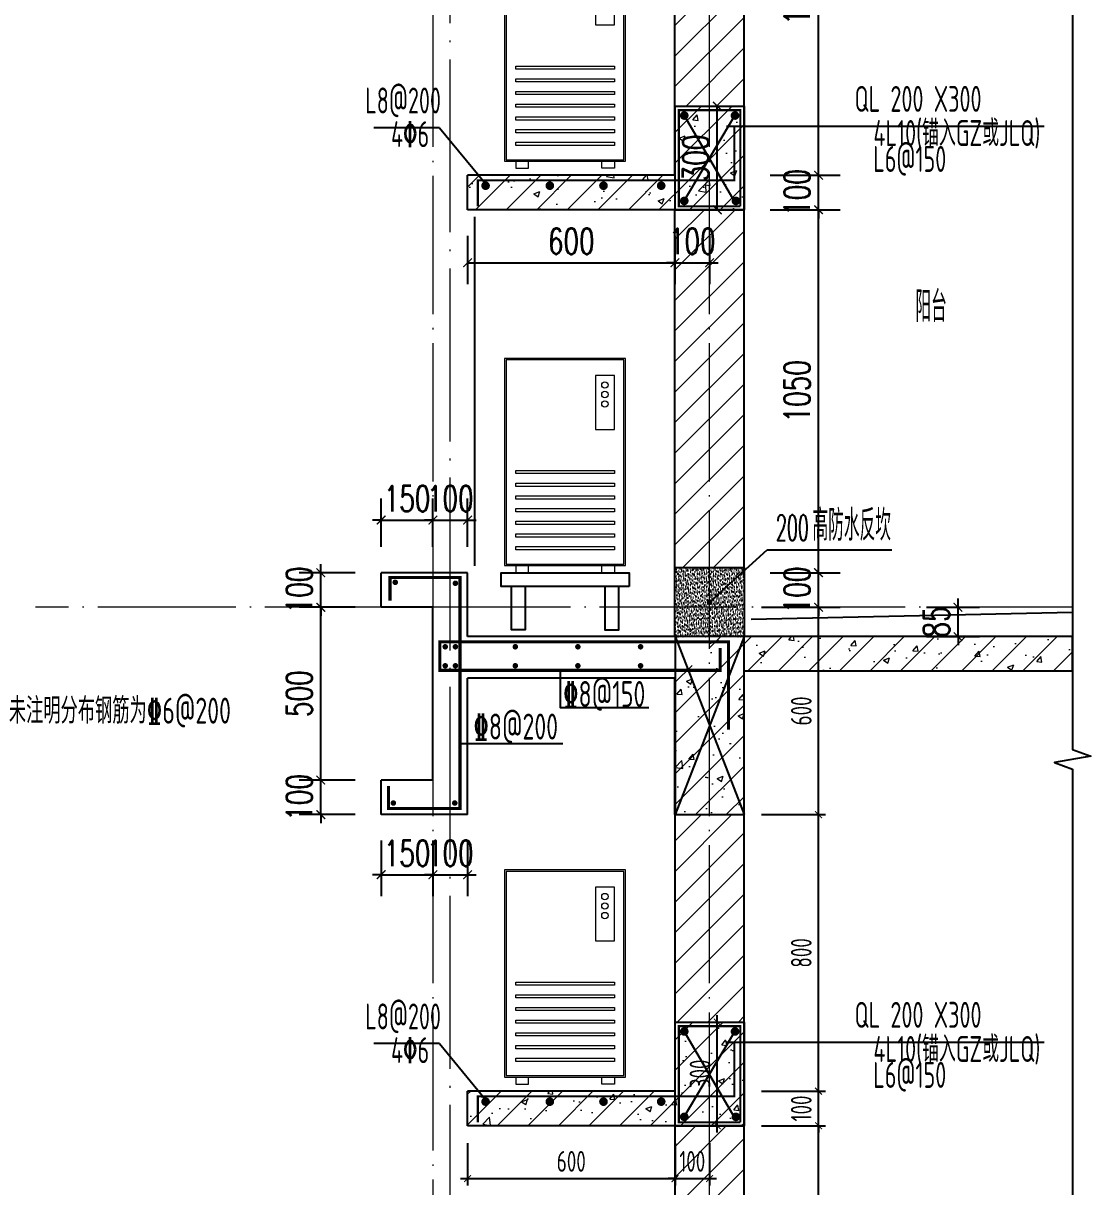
# Model space of a CAD drawing. Extents: x -1058961 to 23600, y -449123 to 2751847.
# Drawn here: x -73417 to -70329, y -25880 to -22514 of the extents above; entities that cross this region are included whole.
import ezdxf
from ezdxf.enums import TextEntityAlignment as Align

# ---------------------------------------------------------------- set-up
doc = ezdxf.new("R2010")
doc.units = 0
doc.header["$LTSCALE"] = 1000
doc.linetypes.add('DOTE', pattern=[2.42, 2, -0.2, 0.02, -0.2])
doc.linetypes.add('H3普通虚线', pattern=[4.2, 3, -1.2])
doc.layers.get('0').update_dxf_attribs({"linetype": 'CONTINUOUS'})
doc.layers.get('DEFPOINTS').update_dxf_attribs({"linetype": 'CONTINUOUS'})
for name, color, linetype in [('DIM', 2, 'CONTINUOUS'), ('DIM_IDEN', 67, 'CONTINUOUS'), ('DIM_SYMB', 3, 'CONTINUOUS'), ('PUB_DIM', 3, 'CONTINUOUS'), ('PUB_TEXT', 2, 'CONTINUOUS'), ('REIN', 6, 'CONTINUOUS'), ('REIND', 1, 'CONTINUOUS'), ('REINL', 1, 'CONTINUOUS'), ('S-BEAM-LINE2', 4, 'H3普通虚线'), ('S-大样-砼线', 7, 'CONTINUOUS'), ('S-引出线', 40, 'CONTINUOUS'), ('TEXT', 2, 'CONTINUOUS'), ('WALL', 5, 'CONTINUOUS'), ('看线', 251, 'CONTINUOUS'), ('空调外机', 8, 'CONTINUOUS'), ('立面-看线', 251, 'CONTINUOUS')]:
    doc.layers.add(name, color=color, linetype=linetype)
for name, color, linetype, lineweight in [('DOTE', 19, 'DOTE', 9), ('PUB_HATCH', 8, 'CONTINUOUS', 9), ('平面-空调室外机', 143, 'CONTINUOUS', 9)]:
    doc.layers.add(name, color=color, linetype=linetype, lineweight=lineweight)
doc.styles.add('_TCH_DIM_T3', font='SIMPLEX', dxfattribs={"width": 0.705882, "bigfont": 'GBCBIG'})
doc.styles.add('DIM_FONT_T3', font='SIMPLEX', dxfattribs={"width": 0.705882, "bigfont": 'GBCBIG'})
doc.styles.add('TSSD_DIMENSION', font='Tssdeng.shx', dxfattribs={"width": 0.7, "bigfont": 'tssdchn.shx'})
doc.styles.add('TSSD_Label', font='Tssdeng.shx', dxfattribs={"width": 0.7, "bigfont": 'hztxt.shx'})
doc.styles.add('TSSD_REIN', font='tssdeng.shx', dxfattribs={"width": 0.7, "height": 300, "bigfont": 'tssdchn.shx'})
doc.dimstyles.new('_TCH_ARCH&&25', dxfattribs={"dimtxt": 74.375, "dimasz": 25, "dimexe": 62.5, "dimexo": 75, "dimgap": 25, "dimtad": 1, "dimdec": 0, "dimzin": 0, "dimdsep": 46, "dimtxsty": '_TCH_DIM_T3', "dimblk": 'ARCHTICK', "dimcen": 0.09, "dimclrt": 7, "dimazin": 0, "dimtfac": 1, "dimtdec": 0, "dimtix": 1, "dimtmove": 2, "dimatfit": 3, "dimldrblk": 'ARCHTICK', "dimfxl": 0, "dimtolj": 1, "dimtzin": 0, "dimarcsym": 0})
doc.dimstyles.new('TSSD_20_20', dxfattribs={"dimtxt": 60, "dimasz": 20, "dimexe": 20, "dimexo": 50, "dimgap": 20, "dimtad": 1, "dimdec": 0, "dimzin": 0, "dimdsep": 46, "dimtxsty": 'TSSD_DIMENSION', "dimblk": 'ARCHTICK', "dimblk1": 'ARCHTICK', "dimblk2": 'ARCHTICK', "dimcen": 0, "dimdle": 20, "dimclrt": 7, "dimadec": 0, "dimazin": 0, "dimtfac": 1, "dimtdec": 0, "dimtix": 1, "dimtmove": 2, "dimatfit": 3, "dimfxl": 0, "dimtolj": 1, "dimtzin": 0, "dimarcsym": 0})
pattern_1 = [(45, (0, 0), (-44.194174, 44.194174), []), (50, (0, 0), (179.315046, -15.688034), [18.75, -206.25]), (355, (0, 0), (-34.687833, 188.048033), [15, -165]), (100.4514, (14.94, -1.3), (144.627345, 172.359886), [15.935047, -175.285528]), (46.1842, (0, 50), (266.81026, -41.379754), [28.125, -309.375]), (96.6356, (22.23, 46.55), (233.66568, 243.52947), [23.90257, -262.92825]), (351.1842, (0, 50), (233.66549, 243.52965), [22.5, -247.5]), (21, (25, 37.5), (149.226763, -100.654723), [18.75, -206.25]), (326, (25, 37.5), (60.828833, 181.28751), [15, -165]), (71.4514, (37.44, 29.11), (210.055657, 80.632624), [15.935047, -175.285528]), (37.5, (0, 0), (3.039964, 83.2234635), [0, -163, 0, -167.5, 0, -165.625]), (7.5, (0, 0), (65.767384, 98.602928), [0, -95.5, 0, -159.25, 0, -63.125]), (327.5, (-55.75, 0), (133.455609, -5.638718), [0, -62.5, 0, -195, 0, -258.75]), (317.5, (-80.75, 0), (145.796542, 25.026246), [0, -81.25, 0, -129.5, 0, -183.75])]
pattern_2 = [(45, (0, 44.88), (-44.1941915, 44.1941915), [])]
pattern_3 = [(45, (-668291.086, 135539.91), (-44.194174, 44.194174), []), (50, (-668291.09, 135539.91), (179.315046, -15.688034), [18.75, -206.25]), (355, (-668291.09, 135539.91), (-34.687833, 188.048033), [15, -165]), (100.4514, (-668276.14, 135538.6), (144.627345, 172.359886), [15.93505, -175.28553]), (46.1842, (-668291.09, 135589.9), (266.81026, -41.37975), [28.125, -309.375]), (96.6356, (-668268.85, 135586.46), (233.66568, 243.52947), [23.90257, -262.92825]), (351.1842, (-668291.1, 135589.9), (233.66549, 243.52965), [22.5, -247.5]), (21, (-668266.09, 135577.41), (149.226763, -100.654723), [18.75, -206.25]), (326, (-668266.09, 135577.41), (60.828833, 181.28751), [15, -165]), (71.4514, (-668253.65, 135569.02), (210.055657, 80.632624), [15.93505, -175.28553]), (37.5, (-668291.086, 135539.91), (3.039964, 83.2234635), [0, -163, 0, -167.5, 0, -165.625]), (7.5, (-668291.09, 135539.91), (65.767384, 98.602928), [0, -95.5, 0, -159.25, 0, -63.125]), (327.5, (-668346.836, 135539.91), (133.455609, -5.638718), [0, -62.5, 0, -195, 0, -258.75]), (317.5, (-668371.84, 135539.91), (145.796542, 25.026246), [0, -81.25, 0, -129.5, 0, -183.75])]
pattern_4 = [(45, (-668291.086, 135584.79), (-44.1941915, 44.1941915), [])]

# ---------------------------------------------------------------- blocks, each defined once
blk = doc.blocks.new('kongtiao')
for p, q in [((-338.7, 49), (-338.7, -550.8)), ((11, 49), (-338.7, 49)), ((-334.1, 44.4), (-334.1, -546.2)), ((6.4, 44.4), (-334.1, 44.4)), ((6.4, -546.2), (6.4, 44.4)), ((11, -550.8), (11, 49)), ((-76.2, -0.5), (-76.2, -156.5)), ((-21.1, -0.5), (-76.2, -0.5)), ((-21.1, -156.5), (-21.1, -0.5)), ((-76.2, -156.5), (-21.1, -156.5)), ((-338.7, -550.8), (11, -550.8)), ((-334.1, -546.2), (6.4, -546.2)), ((-306.6, -550.8), (-306.6, -571.2)), ((-306.6, -571.2), (-269.8, -571.2)), ((-269.8, -571.2), (-269.8, -550.8)), ((-57.9, -571.2), (-57.9, -550.8)), ((-21.1, -571.2), (-57.9, -571.2)), ((-21.1, -550.8), (-21.1, -571.2))]:
    blk.add_line(p, q)
for points in [[(-306.6, -275.4), (-21.1, -275.4), (-21.1, -284.6), (-306.6, -284.6)], [(-306.6, -312.1), (-21.1, -312.1), (-21.1, -321.3), (-306.6, -321.3)], [(-306.6, -348.8), (-21.1, -348.8), (-21.1, -358), (-306.6, -358)], [(-306.6, -385.6), (-21.1, -385.6), (-21.1, -394.7), (-306.6, -394.7)], [(-306.6, -422.3), (-21.1, -422.3), (-21.1, -431.5), (-306.6, -431.5)], [(-306.6, -459), (-21.1, -459), (-21.1, -468.2), (-306.6, -468.2)], [(-306.6, -495.7), (-21.1, -495.7), (-21.1, -504.9), (-306.6, -504.9)]]:
    blk.add_lwpolyline(points, close=True)
for centre in [(-48.7, -28), (-48.7, -55.6), (-48.7, -83.1)]:
    blk.add_circle(centre, 9.18)
blk = doc.blocks.new('_ArchTick')
at = {"color": 0, "linetype": 'ByBlock', "const_width": 0.15}
blk.add_lwpolyline([(-0.5, -0.5), (0.5, 0.5)], dxfattribs=at)
blk = doc.blocks.new('*D1363')
at = {"layer": 'DEFPOINTS', "color": 0}
for p in [(895181.9, -114986.1), (895397.2, -114986.1), (895181.9, -116036.1)]:
    blk.add_point(p, dxfattribs=at)
at = {"layer": 'PUB_DIM', "color": 0, "lineweight": -2}
for p, q in [((895256.9, -114986.1), (895459.7, -114986.1)), ((895397.2, -116036.1), (895397.2, -114986.1)), ((895256.9, -116036.1), (895459.7, -116036.1))]:
    blk.add_line(p, q, dxfattribs=at)
at = {"layer": 'PUB_DIM', "color": 0, "lineweight": -2, "xscale": 25, "yscale": 25, "zscale": 25}
for p, rotation in [((895397.2, -114986.1), 90), ((895397.2, -116036.1), 270)]:
    blk.add_blockref('_ArchTick', p, dxfattribs=dict(at, rotation=rotation))
at = {"layer": 'PUB_DIM', "color": 7, "insert": (895335, -115511.1), "char_height": 74.38, "attachment_point": 5, "rotation": 90, "style": '_TCH_DIM_T3'}
blk.add_mtext('\\A1;1050', dxfattribs=at)
blk = doc.blocks.new('*D1364')
at = {"layer": 'DEFPOINTS', "color": 0}
for p in [(895181.9, -116036.1), (895397.2, -116036.1), (895181.9, -116136.1)]:
    blk.add_point(p, dxfattribs=at)
at = {"layer": 'PUB_DIM', "color": 0, "lineweight": -2}
for p, q in [((895397.2, -116036.1), (895397.2, -116011.1)), ((895256.9, -116036.1), (895459.7, -116036.1)), ((895397.2, -116136.1), (895397.2, -116036.1)), ((895256.9, -116136.1), (895459.7, -116136.1)), ((895397.2, -116136.1), (895397.2, -116161.1))]:
    blk.add_line(p, q, dxfattribs=at)
at = {"layer": 'PUB_DIM', "color": 0, "lineweight": -2, "xscale": 25, "yscale": 25, "zscale": 25}
for p, rotation in [((895397.2, -116036.1), 270), ((895397.2, -116136.1), 90)]:
    blk.add_blockref('_ArchTick', p, dxfattribs=dict(at, rotation=rotation))
at = {"layer": 'PUB_DIM', "color": 7, "insert": (895335, -116086.1), "char_height": 74.38, "attachment_point": 5, "rotation": 90, "style": '_TCH_DIM_T3'}
blk.add_mtext('\\A1;100', dxfattribs=at)
blk = doc.blocks.new('*D1365')
at = {"layer": 'DEFPOINTS', "color": 0}
for p in [(895181.9, -116136.1), (895397.2, -116136.1), (895181.9, -117186.1)]:
    blk.add_point(p, dxfattribs=at)
at = {"layer": 'PUB_DIM', "color": 0, "lineweight": -2}
for p, q in [((895256.9, -116136.1), (895459.7, -116136.1)), ((895397.2, -117186.1), (895397.2, -116136.1)), ((895256.9, -117186.1), (895459.7, -117186.1))]:
    blk.add_line(p, q, dxfattribs=at)
at = {"layer": 'PUB_DIM', "color": 0, "lineweight": -2, "xscale": 25, "yscale": 25, "zscale": 25}
for p, rotation in [((895397.2, -116136.1), 90), ((895397.2, -117186.1), 270)]:
    blk.add_blockref('_ArchTick', p, dxfattribs=dict(at, rotation=rotation))
at = {"layer": 'PUB_DIM', "color": 7, "insert": (895335, -116661.1), "char_height": 74.38, "attachment_point": 5, "rotation": 90, "style": '_TCH_DIM_T3'}
blk.add_mtext('\\A1;1050', dxfattribs=at)
blk = doc.blocks.new('*D1366')
at = {"layer": 'DEFPOINTS', "color": 0}
for p in [(895181.9, -117186.1), (895397.2, -117186.1), (895181.9, -117286.1)]:
    blk.add_point(p, dxfattribs=at)
at = {"layer": 'PUB_DIM', "color": 0, "lineweight": -2}
for p, q in [((895397.2, -117186.1), (895397.2, -117161.1)), ((895256.9, -117186.1), (895459.7, -117186.1)), ((895397.2, -117286.1), (895397.2, -117186.1)), ((895256.9, -117286.1), (895459.7, -117286.1)), ((895397.2, -117286.1), (895397.2, -117311.1))]:
    blk.add_line(p, q, dxfattribs=at)
at = {"layer": 'PUB_DIM', "color": 0, "lineweight": -2, "xscale": 25, "yscale": 25, "zscale": 25}
for p, rotation in [((895397.2, -117186.1), 270), ((895397.2, -117286.1), 90)]:
    blk.add_blockref('_ArchTick', p, dxfattribs=dict(at, rotation=rotation))
at = {"layer": 'PUB_DIM', "color": 7, "insert": (895335, -117236.1), "char_height": 74.38, "attachment_point": 5, "rotation": 90, "style": '_TCH_DIM_T3'}
blk.add_mtext('\\A1;100', dxfattribs=at)
blk = doc.blocks.new('*D1367')
at = {"layer": 'DEFPOINTS', "color": 0}
for p in [(894381.9, -116136.1), (894981.9, -116136.1), (894981.9, -116289.2)]:
    blk.add_point(p, dxfattribs=at)
at = {"layer": 'PUB_DIM', "color": 0, "lineweight": -2}
for p, q in [((894381.9, -116211.1), (894381.9, -116351.7)), ((894981.9, -116211.1), (894981.9, -116351.7)), ((894381.9, -116289.2), (894981.9, -116289.2))]:
    blk.add_line(p, q, dxfattribs=at)
at = {"layer": 'PUB_DIM', "color": 0, "lineweight": -2, "xscale": 25, "yscale": 25, "zscale": 25, "rotation": 180}
blk.add_blockref('_ArchTick', (894381.9, -116289.2), dxfattribs=at)
at = {"layer": 'PUB_DIM', "color": 0, "lineweight": -2, "xscale": 25, "yscale": 25, "zscale": 25}
blk.add_blockref('_ArchTick', (894981.9, -116289.2), dxfattribs=at)
at = {"layer": 'PUB_DIM', "color": 7, "insert": (894681.9, -116227), "char_height": 74.38, "attachment_point": 5, "style": '_TCH_DIM_T3'}
blk.add_mtext('\\A1;600', dxfattribs=at)
blk = doc.blocks.new('*D1368')
at = {"layer": 'DEFPOINTS', "color": 0}
for p in [(894981.9, -116136.1), (895081.9, -116136.1), (895081.9, -116289.2)]:
    blk.add_point(p, dxfattribs=at)
at = {"layer": 'PUB_DIM', "color": 0, "lineweight": -2}
for p, q in [((894981.9, -116211.1), (894981.9, -116351.7)), ((895081.9, -116211.1), (895081.9, -116351.7)), ((894981.9, -116289.2), (894956.9, -116289.2)), ((894981.9, -116289.2), (895081.9, -116289.2)), ((895081.9, -116289.2), (895106.9, -116289.2))]:
    blk.add_line(p, q, dxfattribs=at)
at = {"layer": 'PUB_DIM', "color": 0, "lineweight": -2, "xscale": 25, "yscale": 25, "zscale": 25}
blk.add_blockref('_ArchTick', (894981.9, -116289.2), dxfattribs=at)
at = {"layer": 'PUB_DIM', "color": 0, "lineweight": -2, "xscale": 25, "yscale": 25, "zscale": 25, "rotation": 180}
blk.add_blockref('_ArchTick', (895081.9, -116289.2), dxfattribs=at)
at = {"layer": 'PUB_DIM', "color": 7, "insert": (895031.9, -116227), "char_height": 74.38, "attachment_point": 5, "style": '_TCH_DIM_T3'}
blk.add_mtext('\\A1;100', dxfattribs=at)
blk = doc.blocks.new('*D1369')
at = {"layer": 'DEFPOINTS', "color": 0}
for p in [(894981.9, -115836.1), (895104.2, -115836.1), (894981.9, -116136.1)]:
    blk.add_point(p, dxfattribs=at)
at = {"layer": 'PUB_DIM', "color": 0, "lineweight": -2}
for p, q in [((895056.9, -115836.1), (895166.7, -115836.1)), ((895104.2, -116136.1), (895104.2, -115836.1)), ((895056.9, -116136.1), (895166.7, -116136.1))]:
    blk.add_line(p, q, dxfattribs=at)
at = {"layer": 'PUB_DIM', "color": 0, "lineweight": -2, "xscale": 25, "yscale": 25, "zscale": 25}
for p, rotation in [((895104.2, -115836.1), 90), ((895104.2, -116136.1), 270)]:
    blk.add_blockref('_ArchTick', p, dxfattribs=dict(at, rotation=rotation))
at = {"layer": 'PUB_DIM', "color": 7, "insert": (895042, -115986.1), "char_height": 74.38, "attachment_point": 5, "rotation": 90, "style": '_TCH_DIM_T3'}
blk.add_mtext('\\A1;300', dxfattribs=at)
blk = doc.blocks.new('*D1370')
at = {"layer": 'DEFPOINTS', "color": 0}
for p in [(895634.6, -117286.1), (895800.6, -117286.1), (895634.6, -117371.1)]:
    blk.add_point(p, dxfattribs=at)
at = {"layer": 'PUB_DIM', "color": 0, "lineweight": -2}
for p, q in [((895800.6, -117286.1), (895800.6, -117261.1)), ((895709.6, -117286.1), (895863.1, -117286.1)), ((895800.6, -117371.1), (895800.6, -117286.1)), ((895709.6, -117371.1), (895863.1, -117371.1)), ((895800.6, -117371.1), (895800.6, -117396.1))]:
    blk.add_line(p, q, dxfattribs=at)
at = {"layer": 'PUB_DIM', "color": 0, "lineweight": -2, "xscale": 25, "yscale": 25, "zscale": 25}
for p, rotation in [((895800.6, -117286.1), 270), ((895800.6, -117371.1), 90)]:
    blk.add_blockref('_ArchTick', p, dxfattribs=dict(at, rotation=rotation))
at = {"layer": 'PUB_DIM', "color": 7, "insert": (895738.4, -117328.6), "char_height": 74.38, "attachment_point": 5, "rotation": 90, "style": '_TCH_DIM_T3'}
blk.add_mtext('\\A1;85', dxfattribs=at)
blk = doc.blocks.new('*D1371')
at = {"layer": 'DEFPOINTS', "color": 0}
for p in [(893957.3, -117186.1), (894131.9, -117186.1), (894131.9, -117286.1)]:
    blk.add_point(p, dxfattribs=at)
at = {"layer": 'PUB_DIM', "color": 0, "lineweight": -2}
for p, q in [((893957.3, -117186.1), (893957.3, -117161.1)), ((894056.9, -117186.1), (893894.8, -117186.1)), ((893957.3, -117286.1), (893957.3, -117186.1)), ((894056.9, -117286.1), (893894.8, -117286.1)), ((893957.3, -117286.1), (893957.3, -117311.1))]:
    blk.add_line(p, q, dxfattribs=at)
at = {"layer": 'PUB_DIM', "color": 0, "lineweight": -2, "xscale": 25, "yscale": 25, "zscale": 25}
for p, rotation in [((893957.3, -117186.1), 270), ((893957.3, -117286.1), 90)]:
    blk.add_blockref('_ArchTick', p, dxfattribs=dict(at, rotation=rotation))
at = {"layer": 'PUB_DIM', "color": 7, "insert": (893895.1, -117236.1), "char_height": 74.38, "attachment_point": 5, "rotation": 90, "style": '_TCH_DIM_T3'}
blk.add_mtext('\\A1;100', dxfattribs=at)
blk = doc.blocks.new('*D1372')
at = {"layer": 'DEFPOINTS', "color": 0}
for p in [(893957.3, -117286.1), (894131.9, -117286.1), (894131.9, -117786.1)]:
    blk.add_point(p, dxfattribs=at)
at = {"layer": 'PUB_DIM', "color": 0, "lineweight": -2}
for p, q in [((894056.9, -117286.1), (893894.8, -117286.1)), ((893957.3, -117786.1), (893957.3, -117286.1)), ((894056.9, -117786.1), (893894.8, -117786.1))]:
    blk.add_line(p, q, dxfattribs=at)
at = {"layer": 'PUB_DIM', "color": 0, "lineweight": -2, "xscale": 25, "yscale": 25, "zscale": 25}
for p, rotation in [((893957.3, -117286.1), 90), ((893957.3, -117786.1), 270)]:
    blk.add_blockref('_ArchTick', p, dxfattribs=dict(at, rotation=rotation))
at = {"layer": 'PUB_DIM', "color": 7, "insert": (893895.1, -117536.1), "char_height": 74.38, "attachment_point": 5, "rotation": 90, "style": '_TCH_DIM_T3'}
blk.add_mtext('\\A1;500', dxfattribs=at)
blk = doc.blocks.new('*D1373')
at = {"layer": 'DEFPOINTS', "color": 0}
for p in [(893957.3, -117786.1), (894131.9, -117786.1), (894131.9, -117886.1)]:
    blk.add_point(p, dxfattribs=at)
at = {"layer": 'PUB_DIM', "color": 0, "lineweight": -2}
for p, q in [((893957.3, -117786.1), (893957.3, -117761.1)), ((894056.9, -117786.1), (893894.8, -117786.1)), ((893957.3, -117886.1), (893957.3, -117786.1)), ((894056.9, -117886.1), (893894.8, -117886.1)), ((893957.3, -117886.1), (893957.3, -117911.1))]:
    blk.add_line(p, q, dxfattribs=at)
at = {"layer": 'PUB_DIM', "color": 0, "lineweight": -2, "xscale": 25, "yscale": 25, "zscale": 25}
for p, rotation in [((893957.3, -117786.1), 270), ((893957.3, -117886.1), 90)]:
    blk.add_blockref('_ArchTick', p, dxfattribs=dict(at, rotation=rotation))
at = {"layer": 'PUB_DIM', "color": 7, "insert": (893895.1, -117836.1), "char_height": 74.38, "attachment_point": 5, "rotation": 90, "style": '_TCH_DIM_T3'}
blk.add_mtext('\\A1;100', dxfattribs=at)
blk = doc.blocks.new('*D1374')
at = {"layer": 'DEFPOINTS', "color": 0}
for p in [(894131.9, -117886.1), (894281.9, -117886.1), (894281.9, -118059.8)]:
    blk.add_point(p, dxfattribs=at)
at = {"layer": 'PUB_DIM', "color": 0, "lineweight": -2}
for p, q in [((894131.9, -117961.1), (894131.9, -118122.3)), ((894281.9, -117961.1), (894281.9, -118122.3)), ((894131.9, -118059.8), (894106.9, -118059.8)), ((894131.9, -118059.8), (894281.9, -118059.8)), ((894281.9, -118059.8), (894306.9, -118059.8))]:
    blk.add_line(p, q, dxfattribs=at)
at = {"layer": 'PUB_DIM', "color": 0, "lineweight": -2, "xscale": 25, "yscale": 25, "zscale": 25}
blk.add_blockref('_ArchTick', (894131.9, -118059.8), dxfattribs=at)
at = {"layer": 'PUB_DIM', "color": 0, "lineweight": -2, "xscale": 25, "yscale": 25, "zscale": 25, "rotation": 180}
blk.add_blockref('_ArchTick', (894281.9, -118059.8), dxfattribs=at)
at = {"layer": 'PUB_DIM', "color": 7, "insert": (894206.9, -117997.6), "char_height": 74.38, "attachment_point": 5, "style": '_TCH_DIM_T3'}
blk.add_mtext('\\A1;150', dxfattribs=at)
blk = doc.blocks.new('*D1375')
at = {"layer": 'DEFPOINTS', "color": 0}
for p in [(894281.9, -117886.1), (894381.9, -117886.1), (894381.9, -118059.8)]:
    blk.add_point(p, dxfattribs=at)
at = {"layer": 'PUB_DIM', "color": 0, "lineweight": -2}
for p, q in [((894281.9, -117961.1), (894281.9, -118122.3)), ((894381.9, -117961.1), (894381.9, -118122.3)), ((894281.9, -118059.8), (894256.9, -118059.8)), ((894281.9, -118059.8), (894381.9, -118059.8)), ((894381.9, -118059.8), (894406.9, -118059.8))]:
    blk.add_line(p, q, dxfattribs=at)
at = {"layer": 'PUB_DIM', "color": 0, "lineweight": -2, "xscale": 25, "yscale": 25, "zscale": 25}
blk.add_blockref('_ArchTick', (894281.9, -118059.8), dxfattribs=at)
at = {"layer": 'PUB_DIM', "color": 0, "lineweight": -2, "xscale": 25, "yscale": 25, "zscale": 25, "rotation": 180}
blk.add_blockref('_ArchTick', (894381.9, -118059.8), dxfattribs=at)
at = {"layer": 'PUB_DIM', "color": 7, "insert": (894331.9, -117997.6), "char_height": 74.38, "attachment_point": 5, "style": '_TCH_DIM_T3'}
blk.add_mtext('\\A1;100', dxfattribs=at)
blk = doc.blocks.new('*D1376')
at = {"layer": 'DEFPOINTS', "color": 0}
for p in [(894281.9, -117033.7), (894131.9, -117186.1), (894281.9, -117186.1)]:
    blk.add_point(p, dxfattribs=at)
at = {"layer": 'PUB_DIM', "color": 0, "lineweight": -2}
for p, q in [((894131.9, -117111.1), (894131.9, -116971.2)), ((894281.9, -117111.1), (894281.9, -116971.2)), ((894131.9, -117033.7), (894106.9, -117033.7)), ((894131.9, -117033.7), (894281.9, -117033.7)), ((894281.9, -117033.7), (894306.9, -117033.7))]:
    blk.add_line(p, q, dxfattribs=at)
at = {"layer": 'PUB_DIM', "color": 0, "lineweight": -2, "xscale": 25, "yscale": 25, "zscale": 25}
blk.add_blockref('_ArchTick', (894131.9, -117033.7), dxfattribs=at)
at = {"layer": 'PUB_DIM', "color": 0, "lineweight": -2, "xscale": 25, "yscale": 25, "zscale": 25, "rotation": 180}
blk.add_blockref('_ArchTick', (894281.9, -117033.7), dxfattribs=at)
at = {"layer": 'PUB_DIM', "color": 7, "insert": (894206.9, -116971.6), "char_height": 74.38, "attachment_point": 5, "style": '_TCH_DIM_T3'}
blk.add_mtext('\\A1;150', dxfattribs=at)
blk = doc.blocks.new('*D1377')
at = {"layer": 'DEFPOINTS', "color": 0}
for p in [(894381.9, -117033.7), (894281.9, -117186.1), (894381.9, -117186.1)]:
    blk.add_point(p, dxfattribs=at)
at = {"layer": 'PUB_DIM', "color": 0, "lineweight": -2}
for p, q in [((894281.9, -117111.1), (894281.9, -116971.2)), ((894381.9, -117111.1), (894381.9, -116971.2)), ((894281.9, -117033.7), (894256.9, -117033.7)), ((894281.9, -117033.7), (894381.9, -117033.7)), ((894381.9, -117033.7), (894406.9, -117033.7))]:
    blk.add_line(p, q, dxfattribs=at)
at = {"layer": 'PUB_DIM', "color": 0, "lineweight": -2, "xscale": 25, "yscale": 25, "zscale": 25}
blk.add_blockref('_ArchTick', (894281.9, -117033.7), dxfattribs=at)
at = {"layer": 'PUB_DIM', "color": 0, "lineweight": -2, "xscale": 25, "yscale": 25, "zscale": 25, "rotation": 180}
blk.add_blockref('_ArchTick', (894381.9, -117033.7), dxfattribs=at)
at = {"layer": 'PUB_DIM', "color": 7, "insert": (894331.9, -116971.6), "char_height": 74.38, "attachment_point": 5, "style": '_TCH_DIM_T3'}
blk.add_mtext('\\A1;100', dxfattribs=at)
blk = doc.blocks.new('*D1773')
at = {"layer": 'DEFPOINTS', "color": 0}
for p in [(-71531.9, -25403.1), (-71409.6, -25403.1), (-71531.9, -25703.1)]:
    blk.add_point(p, dxfattribs=at)
at = {"layer": 'DIM', "color": 0, "lineweight": -2}
for p, q in [((-71481.9, -25403.1), (-71389.6, -25403.1)), ((-71409.6, -25723.1), (-71409.6, -25383.1)), ((-71481.9, -25703.1), (-71389.6, -25703.1))]:
    blk.add_line(p, q, dxfattribs=at)
at = {"layer": 'DIM', "color": 0, "lineweight": -2, "xscale": 20, "yscale": 20, "zscale": 20}
for p, rotation in [((-71409.6, -25403.1), 90), ((-71409.6, -25703.1), 270)]:
    blk.add_blockref('_ArchTick', p, dxfattribs=dict(at, rotation=rotation))
at = {"layer": 'DIM', "color": 7, "insert": (-71459.6, -25553.1), "char_height": 60, "attachment_point": 5, "rotation": 90, "style": 'TSSD_DIMENSION'}
blk.add_mtext('\\A1;300', dxfattribs=at)
blk = doc.blocks.new('*D1774')
at = {"layer": 'DEFPOINTS', "color": 0}
for p in [(-72131.9, -25703.1), (-71531.9, -25703.1), (-71531.9, -25856.2)]:
    blk.add_point(p, dxfattribs=at)
at = {"layer": 'DIM', "color": 0, "lineweight": -2}
for p, q in [((-72131.9, -25753.1), (-72131.9, -25876.2)), ((-71531.9, -25753.1), (-71531.9, -25876.2)), ((-72151.9, -25856.2), (-71511.9, -25856.2))]:
    blk.add_line(p, q, dxfattribs=at)
at = {"layer": 'DIM', "color": 0, "lineweight": -2, "xscale": 20, "yscale": 20, "zscale": 20, "rotation": 180}
blk.add_blockref('_ArchTick', (-72131.9, -25856.2), dxfattribs=at)
at = {"layer": 'DIM', "color": 0, "lineweight": -2, "xscale": 20, "yscale": 20, "zscale": 20}
blk.add_blockref('_ArchTick', (-71531.9, -25856.2), dxfattribs=at)
at = {"layer": 'DIM', "color": 7, "insert": (-71831.9, -25806.2), "char_height": 60, "attachment_point": 5, "style": 'TSSD_DIMENSION'}
blk.add_mtext('\\A1;600', dxfattribs=at)
blk = doc.blocks.new('*D1775')
at = {"layer": 'DEFPOINTS', "color": 0}
for p in [(-71531.9, -25703.1), (-71431.9, -25703.1), (-71431.9, -25856.2)]:
    blk.add_point(p, dxfattribs=at)
at = {"layer": 'DIM', "color": 0, "lineweight": -2}
for p, q in [((-71531.9, -25753.1), (-71531.9, -25876.2)), ((-71431.9, -25753.1), (-71431.9, -25876.2)), ((-71531.9, -25856.2), (-71551.9, -25856.2)), ((-71531.9, -25856.2), (-71431.9, -25856.2)), ((-71431.9, -25856.2), (-71411.9, -25856.2))]:
    blk.add_line(p, q, dxfattribs=at)
at = {"layer": 'DIM', "color": 0, "lineweight": -2, "xscale": 20, "yscale": 20, "zscale": 20}
blk.add_blockref('_ArchTick', (-71531.9, -25856.2), dxfattribs=at)
at = {"layer": 'DIM', "color": 0, "lineweight": -2, "xscale": 20, "yscale": 20, "zscale": 20, "rotation": 180}
blk.add_blockref('_ArchTick', (-71431.9, -25856.2), dxfattribs=at)
at = {"layer": 'DIM', "color": 7, "insert": (-71481.9, -25806.2), "char_height": 60, "attachment_point": 5, "style": 'TSSD_DIMENSION'}
blk.add_mtext('\\A1;100', dxfattribs=at)
blk = doc.blocks.new('*D1776')
at = {"layer": 'DEFPOINTS', "color": 0}
for p in [(-71331.9, -24203.1), (-71116.7, -24203.1), (-71331.9, -24803.1)]:
    blk.add_point(p, dxfattribs=at)
at = {"layer": 'DIM', "color": 0, "lineweight": -2}
for p, q in [((-71116.7, -24823.1), (-71116.7, -24183.1)), ((-71281.9, -24203.1), (-71096.7, -24203.1)), ((-71281.9, -24803.1), (-71096.7, -24803.1))]:
    blk.add_line(p, q, dxfattribs=at)
at = {"layer": 'DIM', "color": 0, "lineweight": -2, "xscale": 20, "yscale": 20, "zscale": 20}
for p, rotation in [((-71116.7, -24203.1), 90), ((-71116.7, -24803.1), 270)]:
    blk.add_blockref('_ArchTick', p, dxfattribs=dict(at, rotation=rotation))
at = {"layer": 'DIM', "color": 7, "insert": (-71166.7, -24503.1), "char_height": 60, "attachment_point": 5, "rotation": 90, "style": 'TSSD_DIMENSION'}
blk.add_mtext('\\A1;600', dxfattribs=at)
blk = doc.blocks.new('*D1777')
at = {"layer": 'DEFPOINTS', "color": 0}
for p in [(-71331.9, -24803.1), (-71116.7, -24803.1), (-71331.9, -25603.1)]:
    blk.add_point(p, dxfattribs=at)
at = {"layer": 'DIM', "color": 0, "lineweight": -2}
for p, q in [((-71281.9, -24803.1), (-71096.7, -24803.1)), ((-71116.7, -25623.1), (-71116.7, -24783.1)), ((-71281.9, -25603.1), (-71096.7, -25603.1))]:
    blk.add_line(p, q, dxfattribs=at)
at = {"layer": 'DIM', "color": 0, "lineweight": -2, "xscale": 20, "yscale": 20, "zscale": 20}
for p, rotation in [((-71116.7, -24803.1), 90), ((-71116.7, -25603.1), 270)]:
    blk.add_blockref('_ArchTick', p, dxfattribs=dict(at, rotation=rotation))
at = {"layer": 'DIM', "color": 7, "insert": (-71166.7, -25203.1), "char_height": 60, "attachment_point": 5, "rotation": 90, "style": 'TSSD_DIMENSION'}
blk.add_mtext('\\A1;800', dxfattribs=at)
blk = doc.blocks.new('*D1778')
at = {"layer": 'DEFPOINTS', "color": 0}
for p in [(-71331.9, -25603.1), (-71116.7, -25603.1), (-71331.9, -25703.1)]:
    blk.add_point(p, dxfattribs=at)
at = {"layer": 'DIM', "color": 0, "lineweight": -2}
for p, q in [((-71281.9, -25603.1), (-71096.7, -25603.1)), ((-71116.7, -25603.1), (-71116.7, -25583.1)), ((-71116.7, -25703.1), (-71116.7, -25603.1)), ((-71281.9, -25703.1), (-71096.7, -25703.1)), ((-71116.7, -25703.1), (-71116.7, -25723.1))]:
    blk.add_line(p, q, dxfattribs=at)
at = {"layer": 'DIM', "color": 0, "lineweight": -2, "xscale": 20, "yscale": 20, "zscale": 20}
for p, rotation in [((-71116.7, -25603.1), 270), ((-71116.7, -25703.1), 90)]:
    blk.add_blockref('_ArchTick', p, dxfattribs=dict(at, rotation=rotation))
at = {"layer": 'DIM', "color": 7, "insert": (-71166.7, -25653.1), "char_height": 60, "attachment_point": 5, "rotation": 90, "style": 'TSSD_DIMENSION'}
blk.add_mtext('\\A1;100', dxfattribs=at)
blk = doc.blocks.new('*D1779')
at = {"layer": 'DEFPOINTS', "color": 0}
for p in [(-71331.9, -25703.1), (-71116.7, -25703.1), (-71331.9, -26503.1)]:
    blk.add_point(p, dxfattribs=at)
at = {"layer": 'DIM', "color": 0, "lineweight": -2}
for p, q in [((-71116.7, -26523.1), (-71116.7, -25683.1)), ((-71281.9, -25703.1), (-71096.7, -25703.1)), ((-71281.9, -26503.1), (-71096.7, -26503.1))]:
    blk.add_line(p, q, dxfattribs=at)
at = {"layer": 'DIM', "color": 0, "lineweight": -2, "xscale": 20, "yscale": 20, "zscale": 20}
for p, rotation in [((-71116.7, -25703.1), 90), ((-71116.7, -26503.1), 270)]:
    blk.add_blockref('_ArchTick', p, dxfattribs=dict(at, rotation=rotation))
at = {"layer": 'DIM', "color": 7, "insert": (-71166.7, -26103.1), "char_height": 60, "attachment_point": 5, "rotation": 90, "style": 'TSSD_DIMENSION'}
blk.add_mtext('\\A1;800', dxfattribs=at)
blk = doc.blocks.new('20210809.02275603')
at = {"layer": 'REIN', "const_width": 9}
for points in [[(88254.7, 67181.9), (88254.7, 67248.8), (88457.1, 67248.8), (88457.1, 66580.9), (88250.3, 66580.9), (88250.3, 66645.6)], [(89233.9, 66808.4), (89233.9, 67063.1), (88398.8, 67063.1), (88398.8, 66980.3), (89209.6, 66980.3), (89209.6, 67044.5)]]:
    blk.add_lwpolyline(points, dxfattribs=at)
at = {"layer": 'REIN', "const_width": 8}
for points in [[(88265.7, 67235, 1), (88273.7, 67235, 1)], [(88439.8, 67232.2, 1), (88447.8, 67232.2, 1)], [(88410.4, 67048.5, 1), (88418.4, 67048.5, 1)], [(88439.8, 67048.5, 1), (88447.8, 67048.5, 1)], [(88613, 67048.5, 1), (88621, 67048.5, 1)], [(88794.1, 67048.5, 1), (88802.1, 67048.5, 1)], [(88975.4, 67048.5, 1), (88983.4, 67048.5, 1)], [(88410.4, 66993.5, 1), (88418.4, 66993.5, 1)], [(88439.8, 66993.5, 1), (88447.8, 66993.5, 1)], [(88613, 66993.5, 1), (88621, 66993.5, 1)], [(88794.1, 66993.5, 1), (88802.1, 66993.5, 1)], [(88975.4, 66993.5, 1), (88983.4, 66993.5, 1)], [(88260.3, 66596.4, 1), (88268.3, 66596.4, 1)], [(88438, 66596.4, 1), (88446, 66596.4, 1)]]:
    blk.add_lwpolyline(points, format="xyb", close=True, dxfattribs=at)
at = {"layer": 'S-引出线'}
blk.add_line((88457.1, 66768.4), (88755, 66768.4), dxfattribs=at)
blk.add_lwpolyline([(88746.9, 66980.3), (88746.9, 66873.3), (89002.9, 66873.3)], dxfattribs=at)
at = {"layer": 'TEXT', "style": 'TSSD_REIN', "width": 0.7}
for s, p in [('%%1328@150', (88755.1, 66874.3)), ('未注明分布钢筋为%%1326@200', (87152, 66826.2)), ('\x848@200', (88495.7, 66780.1))]:
    blk.add_text(s, height=75, rotation=0, dxfattribs=at).set_placement(p)
blk = doc.blocks.new('QL-3')
at = {"layer": 'REIND', "const_width": 12.5}
for points in [[(312893.5, 71264.4, 1), (312881, 71264.4, 1)], [(313040.3, 71264.4, 1), (313027.8, 71264.4, 1)], [(312893.5, 71017.4, 1), (312881, 71017.4, 1)], [(313043, 71017.4, 1), (313030.5, 71017.4, 1)]]:
    blk.add_lwpolyline(points, format="xyb", close=True, dxfattribs=at)
at = {"layer": 'REINL', "const_width": 6.25}
blk.add_lwpolyline([(313049.7, 71001.6), (313049.7, 71280), (312871.7, 71280), (312871.7, 71001.8), (313049.3, 71001.8)], dxfattribs=at)
at = {"layer": 'S-BEAM-LINE2'}
for p, q in [((312887.3, 71017.4), (313034, 71264.4)), ((312887.3, 71264.4), (313034, 71014.1))]:
    blk.add_line(p, q, dxfattribs=at)
blk.add_lwpolyline([(312860.5, 71291.8), (313060.4, 71291.8), (313060.4, 70991.8), (312860.5, 70991.8)], close=True, dxfattribs=at)
at = {"layer": 'TEXT'}
blk.add_line((313009.3, 71233.9), (313928.2, 71233.9), dxfattribs=at)
at = {"layer": 'TEXT', "style": 'TSSD_Label', "width": 0.65}
for s, p in [('QL 200 X300', (313747.1, 71252.6)), ('4L10(锚入GZ或JLQ)', (313917.4, 71153.8)), ('L6@150', (313645.1, 71078.8))]:
    blk.add_text(s, height=75, dxfattribs=at).set_placement(p, align=Align.BOTTOM_RIGHT)
blk = doc.blocks.new('BW-27856318', base_point=(594987.6, -571981, 0))
at = {"layer": 'REIND', "const_width": 12.5}
for points in [[(595320.6, -571921.5, 1), (595308.1, -571921.5, 1)], [(595506.4, -571921.5, 1), (595493.9, -571921.5, 1)], [(595661.6, -571921.5, 1), (595649.1, -571921.5, 1)], [(595828.6, -571921.5, 1), (595816.1, -571921.5, 1)]]:
    blk.add_lwpolyline(points, format="xyb", close=True, dxfattribs=at)
at = {"layer": 'REINL', "const_width": 6.25}
blk.add_lwpolyline([(595292.1, -571981), (595292.1, -571905.9), (596033.8, -571905.9), (596033.8, -571750.9)], dxfattribs=at)
at = {"layer": 'TEXT', "extrusion": (1.22465e-16, 0, -1)}
blk.add_line((595181.1, -571753.7), (594991, -571753.7), dxfattribs=at)
at = {"layer": 'TEXT'}
blk.add_line((595181.1, -571753.7), (595314.3, -571915.2), dxfattribs=at)
at = {"layer": 'TEXT', "style": 'TSSD_Label', "width": 0.65}
for s, p in [('L8@200', (595185.3, -571735)), ('4%%1306', (595151.2, -571832.5))]:
    blk.add_text(s, height=75, dxfattribs=at).set_placement(p, align=Align.BOTTOM_RIGHT)
blk = doc.blocks.new('VBCVBCBCBF')
at = {"layer": 'PUB_HATCH'}
h = blk.add_hatch(dxfattribs=at)
h.set_pattern_fill('普通砖', color=256, scale=25, style=0)
h.set_pattern_definition(pattern_2)
h.paths.add_polyline_path([(894981.9, -115836.1), (895181.9, -115836.1), (895181.9, -114986.1), (894981.9, -114986.1)])
h = blk.add_hatch(dxfattribs=at)
h.set_pattern_fill('钢筋混凝土', color=256, scale=25, style=0)
h.set_pattern_definition(pattern_1)
h.paths.add_polyline_path([(894981.9, -116036.1), (895181.9, -116136.1), (895181.9, -115836.1), (894981.9, -115836.1)])
h = blk.add_hatch(dxfattribs=at)
h.set_pattern_fill('钢筋混凝土', color=256, scale=25, style=0)
h.set_pattern_definition(pattern_1)
h.paths.add_polyline_path([(895181.9, -116136.1), (894981.9, -116036.1), (894381.9, -116036.1), (894381.9, -116136.1)])
h = blk.add_hatch(dxfattribs=at)
h.set_pattern_fill('普通砖', color=256, scale=25, style=0)
h.set_pattern_definition(pattern_2)
h.paths.add_polyline_path([(895181.9, -117171.1), (895181.9, -116136.1), (894981.9, -116136.1), (894981.9, -117171.1)])
h = blk.add_hatch(dxfattribs=at)
h.set_pattern_fill('钢筋混凝土', color=256, scale=25, style=0)
h.set_pattern_definition(pattern_1)
h.paths.add_polyline_path([(896131.9, -117371.1), (895081.9, -117371.1), (895081.9, -117437.7), (895181.9, -117471.1), (896131.9, -117471.1)])
h = blk.add_hatch(dxfattribs=at)
h.set_pattern_fill('钢筋混凝土', color=256, scale=25, style=0)
h.set_pattern_definition(pattern_1)
h.paths.add_polyline_path([(895181.9, -117886.1), (895181.9, -117471.1), (895081.9, -117437.7), (894981.9, -117471.1), (894981.9, -117886.1)])
at = {"layer": '立面-看线'}
h = blk.add_hatch(dxfattribs=at)
h.set_pattern_fill('碎沙', color=256, scale=4)
h.set_pattern_definition([(37.5, (93928.707, -502733.035), (-0.32000626, 9.78826475), [0, -7.7216, 0, -8.636, 0, -8.255]), (7.5, (93928.707, -502733.035), (8.99046566, 14.33650201), [0, -4.1656, 0, -6.9596, 0, -2.667]), (327.5, (93922.458, -502733.035), (15.819847405, 0.02874369), [0, -2.54, 0, -9.144, 0, -11.938]), (317.5, (93922.458, -502733.035), (15.27112905, 4.45858647), [0, -1.27, 0, -5.9944, 0, -6.858])])
h.paths.add_polyline_path([(894981.9, -117371.1), (895181.9, -117371.1), (895181.9, -117171.1), (894981.9, -117171.1)])
at = {"layer": 'DIM_IDEN'}
for p, q in [((895081.9, -117271.1), (895248.8, -117119.6)), ((895248.8, -117119.6), (895608.9, -117119.6))]:
    blk.add_line(p, q, dxfattribs=at)
at = {"layer": 'DIM_IDEN', "const_width": 8.33}
blk.add_lwpolyline([(895078.9, -117273.9, 1), (895085, -117268.3, 1)], format="xyb", close=True, dxfattribs=at)
at = {"layer": 'WALL'}
for p, q in [((894981.9, -115836.1), (894981.9, -114986.1)), ((895181.9, -115836.1), (895181.9, -114986.1)), ((894981.9, -116036.1), (894981.9, -115836.1)), ((894981.9, -115836.1), (895181.9, -115836.1)), ((895181.9, -116136.1), (895181.9, -115836.1)), ((894981.9, -116036.1), (894381.9, -116036.1)), ((894381.9, -116136.1), (894381.9, -116036.1)), ((895181.9, -116136.1), (894381.9, -116136.1)), ((894981.9, -117171.1), (894981.9, -116136.1)), ((894981.9, -116136.1), (895181.9, -116136.1)), ((895181.9, -117171.1), (895181.9, -116136.1)), ((894981.9, -117171.1), (895181.9, -117171.1)), ((894381.9, -117186.1), (894131.9, -117186.1)), ((894131.9, -117286.1), (894131.9, -117186.1)), ((894381.9, -117371.1), (894381.9, -117186.1)), ((894281.9, -117286.1), (894131.9, -117286.1)), ((894281.9, -117371.1), (894281.9, -117286.1)), ((894281.9, -117786.1), (894281.9, -117371.1)), ((895081.9, -117371.1), (894381.9, -117371.1)), ((896131.9, -117371.1), (895081.9, -117371.1)), ((896131.9, -117471.1), (896131.9, -117371.1)), ((896131.9, -117471.1), (895181.9, -117471.1)), ((895181.9, -117886.1), (895181.9, -117471.1)), ((894381.9, -117886.1), (894381.9, -117491.1)), ((894981.9, -117491.1), (894381.9, -117491.1)), ((894981.9, -117886.1), (894981.9, -117491.1)), ((894281.9, -117786.1), (894131.9, -117786.1)), ((894131.9, -117886.1), (894131.9, -117786.1)), ((894381.9, -117886.1), (894131.9, -117886.1)), ((894981.9, -117886.1), (895181.9, -117886.1))]:
    blk.add_line(p, q, dxfattribs=at)
blk.add_lwpolyline([(894981.9, -117171.1), (895181.9, -117171.1), (895181.9, -117371.1), (894981.9, -117371.1)], close=True, dxfattribs=at)
at = {"layer": '看线'}
blk.add_line((894401.9, -116156.1), (894401.9, -117166.1), dxfattribs=at)
at = {"layer": '看线', "color": 32}
blk.add_lwpolyline([(896131.9, -117301.1), (895201.9, -117321.1)], dxfattribs=at)
at = {"layer": '空调外机', "linetype": 'Continuous'}
blk.add_lwpolyline([(894849, -117226.1), (894479, -117226.1), (894479, -117186.1), (894849, -117186.1)], close=True, dxfattribs=at)
for points in [[(894549, -117226.1), (894549, -117351.1), (894509, -117351.1), (894509, -117226.1)], [(894779, -117226.1), (894779, -117351.1), (894819, -117351.1), (894819, -117226.1)]]:
    blk.add_lwpolyline(points, dxfattribs=at)
at = {"layer": '平面-空调室外机'}
for p in [(894827.8, -115444.9), (894827.8, -116614.9)]:
    blk.add_blockref('kongtiao', p, dxfattribs=at)
at = {"layer": 'PUB_TEXT', "style": 'DIM_FONT_T3'}
for s, height, width, p in [('阳台', 89.36, 0.705882, (895677.3, -116460.5)), ('高防水反坎', 89.36, 0.705882, (895379.6, -117093.3)), ('200', 74.38, 0.49827, (895273.8, -117093.3))]:
    blk.add_text(s, height=height, dxfattribs=dict(at, width=width)).set_placement(p)
at = {"layer": 'PUB_DIM'}
for p1, p2, distance, picture, middle in [((895181.9, -116036.1), (895181.9, -114986.1), -215.2, '*D1363', (895335, -115511.1)), ((894981.9, -116136.1), (894981.9, -115836.1), -122.3, '*D1369', (895042, -115986.1)), ((895181.9, -116136.1), (895181.9, -116036.1), -215.2, '*D1364', (895335, -116086.1)), ((895181.9, -117186.1), (895181.9, -116136.1), -215.2, '*D1365', (895335, -116661.1)), ((894381.9, -116136.1), (894981.9, -116136.1), -153.1, '*D1367', (894681.9, -116227)), ((894981.9, -116136.1), (895081.9, -116136.1), -153.1, '*D1368', (895031.9, -116227)), ((894131.9, -117186.1), (894281.9, -117186.1), 152.3, '*D1376', (894206.9, -116971.6)), ((894281.9, -117186.1), (894381.9, -117186.1), 152.3, '*D1377', (894331.9, -116971.6)), ((894131.9, -117286.1), (894131.9, -117186.1), 174.6, '*D1371', (893895.1, -117236.1)), ((895181.9, -117286.1), (895181.9, -117186.1), -215.2, '*D1366', (895335, -117236.1)), ((894131.9, -117786.1), (894131.9, -117286.1), 174.6, '*D1372', (893895.1, -117536.1)), ((895634.6, -117371.1), (895634.6, -117286.1), -166, '*D1370', (895738.4, -117328.6)), ((894131.9, -117886.1), (894131.9, -117786.1), 174.6, '*D1373', (893895.1, -117836.1)), ((894131.9, -117886.1), (894281.9, -117886.1), -173.7, '*D1374', (894206.9, -117997.6)), ((894281.9, -117886.1), (894381.9, -117886.1), -173.7, '*D1375', (894331.9, -117997.6))]:
    dim = blk.add_aligned_dim(p1=p1, p2=p2, distance=distance, dimstyle='_TCH_ARCH&&25', dxfattribs=at)
    dim.commit()
    dim.dimension.update_dxf_attribs({"geometry": picture, "text_midpoint": middle})

msp = doc.modelspace()

# ---------------------------------------------------------------- hatches: boundary and pattern name
at = {"layer": 'PUB_HATCH'}
h = msp.add_hatch(dxfattribs=at)
h.set_pattern_fill('普通砖', color=256, scale=25, style=0)
h.set_pattern_definition(pattern_4)
h.paths.add_polyline_path([(-71531.89, -25403.12), (-71331.89, -25403.12), (-71331.89, -24803.12), (-71531.89, -24803.12)])
h = msp.add_hatch(dxfattribs=at)
h.set_pattern_fill('钢筋混凝土', color=256, scale=25, style=0)
h.set_pattern_definition(pattern_3)
h.paths.add_polyline_path([(-71531.89, -25603.12), (-71331.89, -25703.12), (-71331.89, -25403.12), (-71531.89, -25403.12)])
h = msp.add_hatch(dxfattribs=at)
h.set_pattern_fill('钢筋混凝土', color=256, scale=25, style=0)
h.set_pattern_definition(pattern_3)
h.paths.add_polyline_path([(-71331.89, -25703.12), (-71531.89, -25603.12), (-72131.89, -25603.12), (-72131.89, -25703.12)])
h = msp.add_hatch(dxfattribs=at)
h.set_pattern_fill('普通砖', color=256, scale=25, style=0)
h.set_pattern_definition(pattern_4)
h.paths.add_polyline_path([(-71331.89, -26988.12), (-71331.89, -25703.12), (-71531.89, -25703.12), (-71531.89, -26988.12)])

# ---------------------------------------------------------------- linework, layer by layer
at = {"layer": 'DIM_SYMB'}
msp.add_lwpolyline([(-70381.89, -14983.12), (-70381.89, -24615), (-70329.39, -24634.11), (-70434.39, -24652.62), (-70381.89, -24671.25), (-70381.89, -34303.12)], dxfattribs=at)
at = {"layer": 'DOTE', "color": 1, "linetype": 'DOTE', "ltscale": 0.2}
for p, q in [((-72231.89, -34003.12), (-72231.89, -14403.12)), ((-71431.89, -34003.12), (-71431.89, -14403.12)), ((-70381.89, -24203.12), (-73382.08, -24203.12))]:
    msp.add_line(p, q, dxfattribs=at)
at = {"layer": 'DOTE', "ltscale": 0.25}
msp.add_line((-72181.89, -33403.12), (-72181.89, -17589.4), dxfattribs=at)
at = {"layer": 'S-大样-砼线'}
for p, q in [((-71531.89, -24288.12), (-71331.89, -24803.12)), ((-71331.89, -24288.12), (-71531.89, -24803.12))]:
    msp.add_line(p, q, dxfattribs=at)
msp.add_lwpolyline([(-71331.89, -24288.12), (-71531.89, -24288.12), (-71531.89, -24803.12), (-71331.89, -24803.12)], close=True, dxfattribs=at)
at = {"layer": 'WALL'}
for p, q in [((-71531.89, -25403.12), (-71531.89, -24803.12)), ((-71531.89, -24803.12), (-71331.89, -24803.12)), ((-71331.89, -25403.12), (-71331.89, -24803.12)), ((-71531.89, -25603.12), (-71531.89, -25403.12)), ((-71531.89, -25403.12), (-71331.89, -25403.12)), ((-71331.89, -25703.12), (-71331.89, -25403.12)), ((-71531.89, -25603.12), (-72131.89, -25603.12)), ((-72131.89, -25703.12), (-72131.89, -25603.12)), ((-71331.89, -25703.12), (-72131.89, -25703.12)), ((-71531.89, -26988.12), (-71531.89, -25703.12)), ((-71531.89, -25703.12), (-71331.89, -25703.12)), ((-71331.89, -26988.12), (-71331.89, -25703.12))]:
    msp.add_line(p, q, dxfattribs=at)

# ---------------------------------------------------------------- block references
for name, p in [('VBCVBCBCBF', (-966513.84, 93082.96)), ('BW-27856318', (-72406.55, -23042.92, 0)), ('BW-27856318', (-72406.55, -25692.92, 0))]:
    msp.add_blockref(name, p)
at = {"color": 1}
for p in [(-384392.38, -94044.88), (-384392.38, -96694.88)]:
    msp.add_blockref('QL-3', p, dxfattribs=at)
at = {"layer": 'REIN'}
msp.add_blockref('20210809.02275603', (-160610.89, -91365.92), dxfattribs=at)
at = {"layer": '平面-空调室外机'}
msp.add_blockref('kongtiao', (-71686.04, -25011.96), dxfattribs=at)

# ---------------------------------------------------------------- dimensions: what is measured, and where the dimension line sits
at = {"layer": 'DIM'}
for p1, p2, distance, picture, middle in [((-71331.89, -24803.12), (-71331.89, -24203.12), -215.2, '*D1776', (-71166.68, -24503.12)), ((-71331.89, -25603.12), (-71331.89, -24803.12), -215.2, '*D1777', (-71166.68, -25203.12)), ((-71531.89, -25703.12), (-71531.89, -25403.12), -122.29, '*D1773', (-71459.6, -25553.12)), ((-71331.89, -25703.12), (-71331.89, -25603.12), -215.2, '*D1778', (-71166.68, -25653.12)), ((-71331.89, -26503.12), (-71331.89, -25703.12), -215.2, '*D1779', (-71166.68, -26103.12)), ((-72131.89, -25703.12), (-71531.89, -25703.12), -153.09, '*D1774', (-71831.89, -25806.22)), ((-71531.89, -25703.12), (-71431.89, -25703.12), -153.09, '*D1775', (-71481.89, -25806.22))]:
    dim = msp.add_aligned_dim(p1=p1, p2=p2, distance=distance, dimstyle='TSSD_20_20', dxfattribs=at)
    dim.commit()
    dim.dimension.update_dxf_attribs({"geometry": picture, "text_midpoint": middle})

doc.saveas('drawing.dxf')
